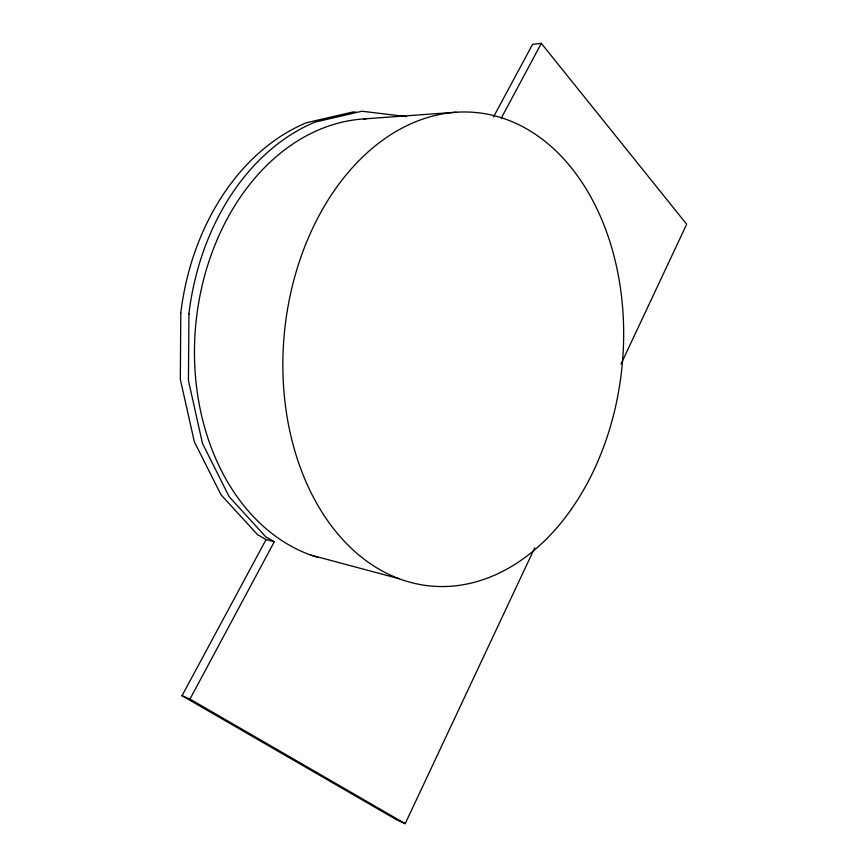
<?xml version="1.0" encoding="UTF-8"?>
<svg xmlns="http://www.w3.org/2000/svg" width="867" height="867" viewBox="0 0 867 867"><rect width="100%" height="100%" fill="white"/><g stroke="black" fill="none" stroke-linecap="round" stroke-linejoin="round"><path stroke-width="1.3" d="M180.791 313.269L180.325 379.399L194.306 441.693L221.02 494.786L257.521 534.657L266.082 539.545L274.308 541.723L189.981 699.084L182.027 695.735L266.082 539.545M188.941 313.973L188.442 380.57L202.434 443.297L229.17 496.715L265.736 536.814L274.308 541.723M182.027 695.735L396.978 819.987L405.203 823.65L534.711 547.846M621.054 363.977L686.675 224.239L541.333 43.35L532.576 44.358L493.475 117.002M501.299 118.075L541.333 43.35M363.566 118.942L456.215 112.201M356.023 112.233L353.335 111.908L306.485 122.724A225.518 171.894 -84.8 0 0 180.759 313.269M406.265 116.579L361.94 111.236L315.014 122.106A226.981 172.1 -84.8 0 0 188.908 313.962M310.256 554.913L399.405 578.788M189.981 699.084L405.203 823.65M318.059 557.503A222.483 168.306 -84.7 0 1 196.213 320.259A222.483 168.306 -84.7 0 1 366.275 118.79M571.331 509.222A237.829 169.661 -84.5 0 0 500.519 117.457A237.829 169.661 -84.5 0 0 287.801 421.015A237.829 169.661 -84.5 0 0 571.331 509.222"/></g></svg>
